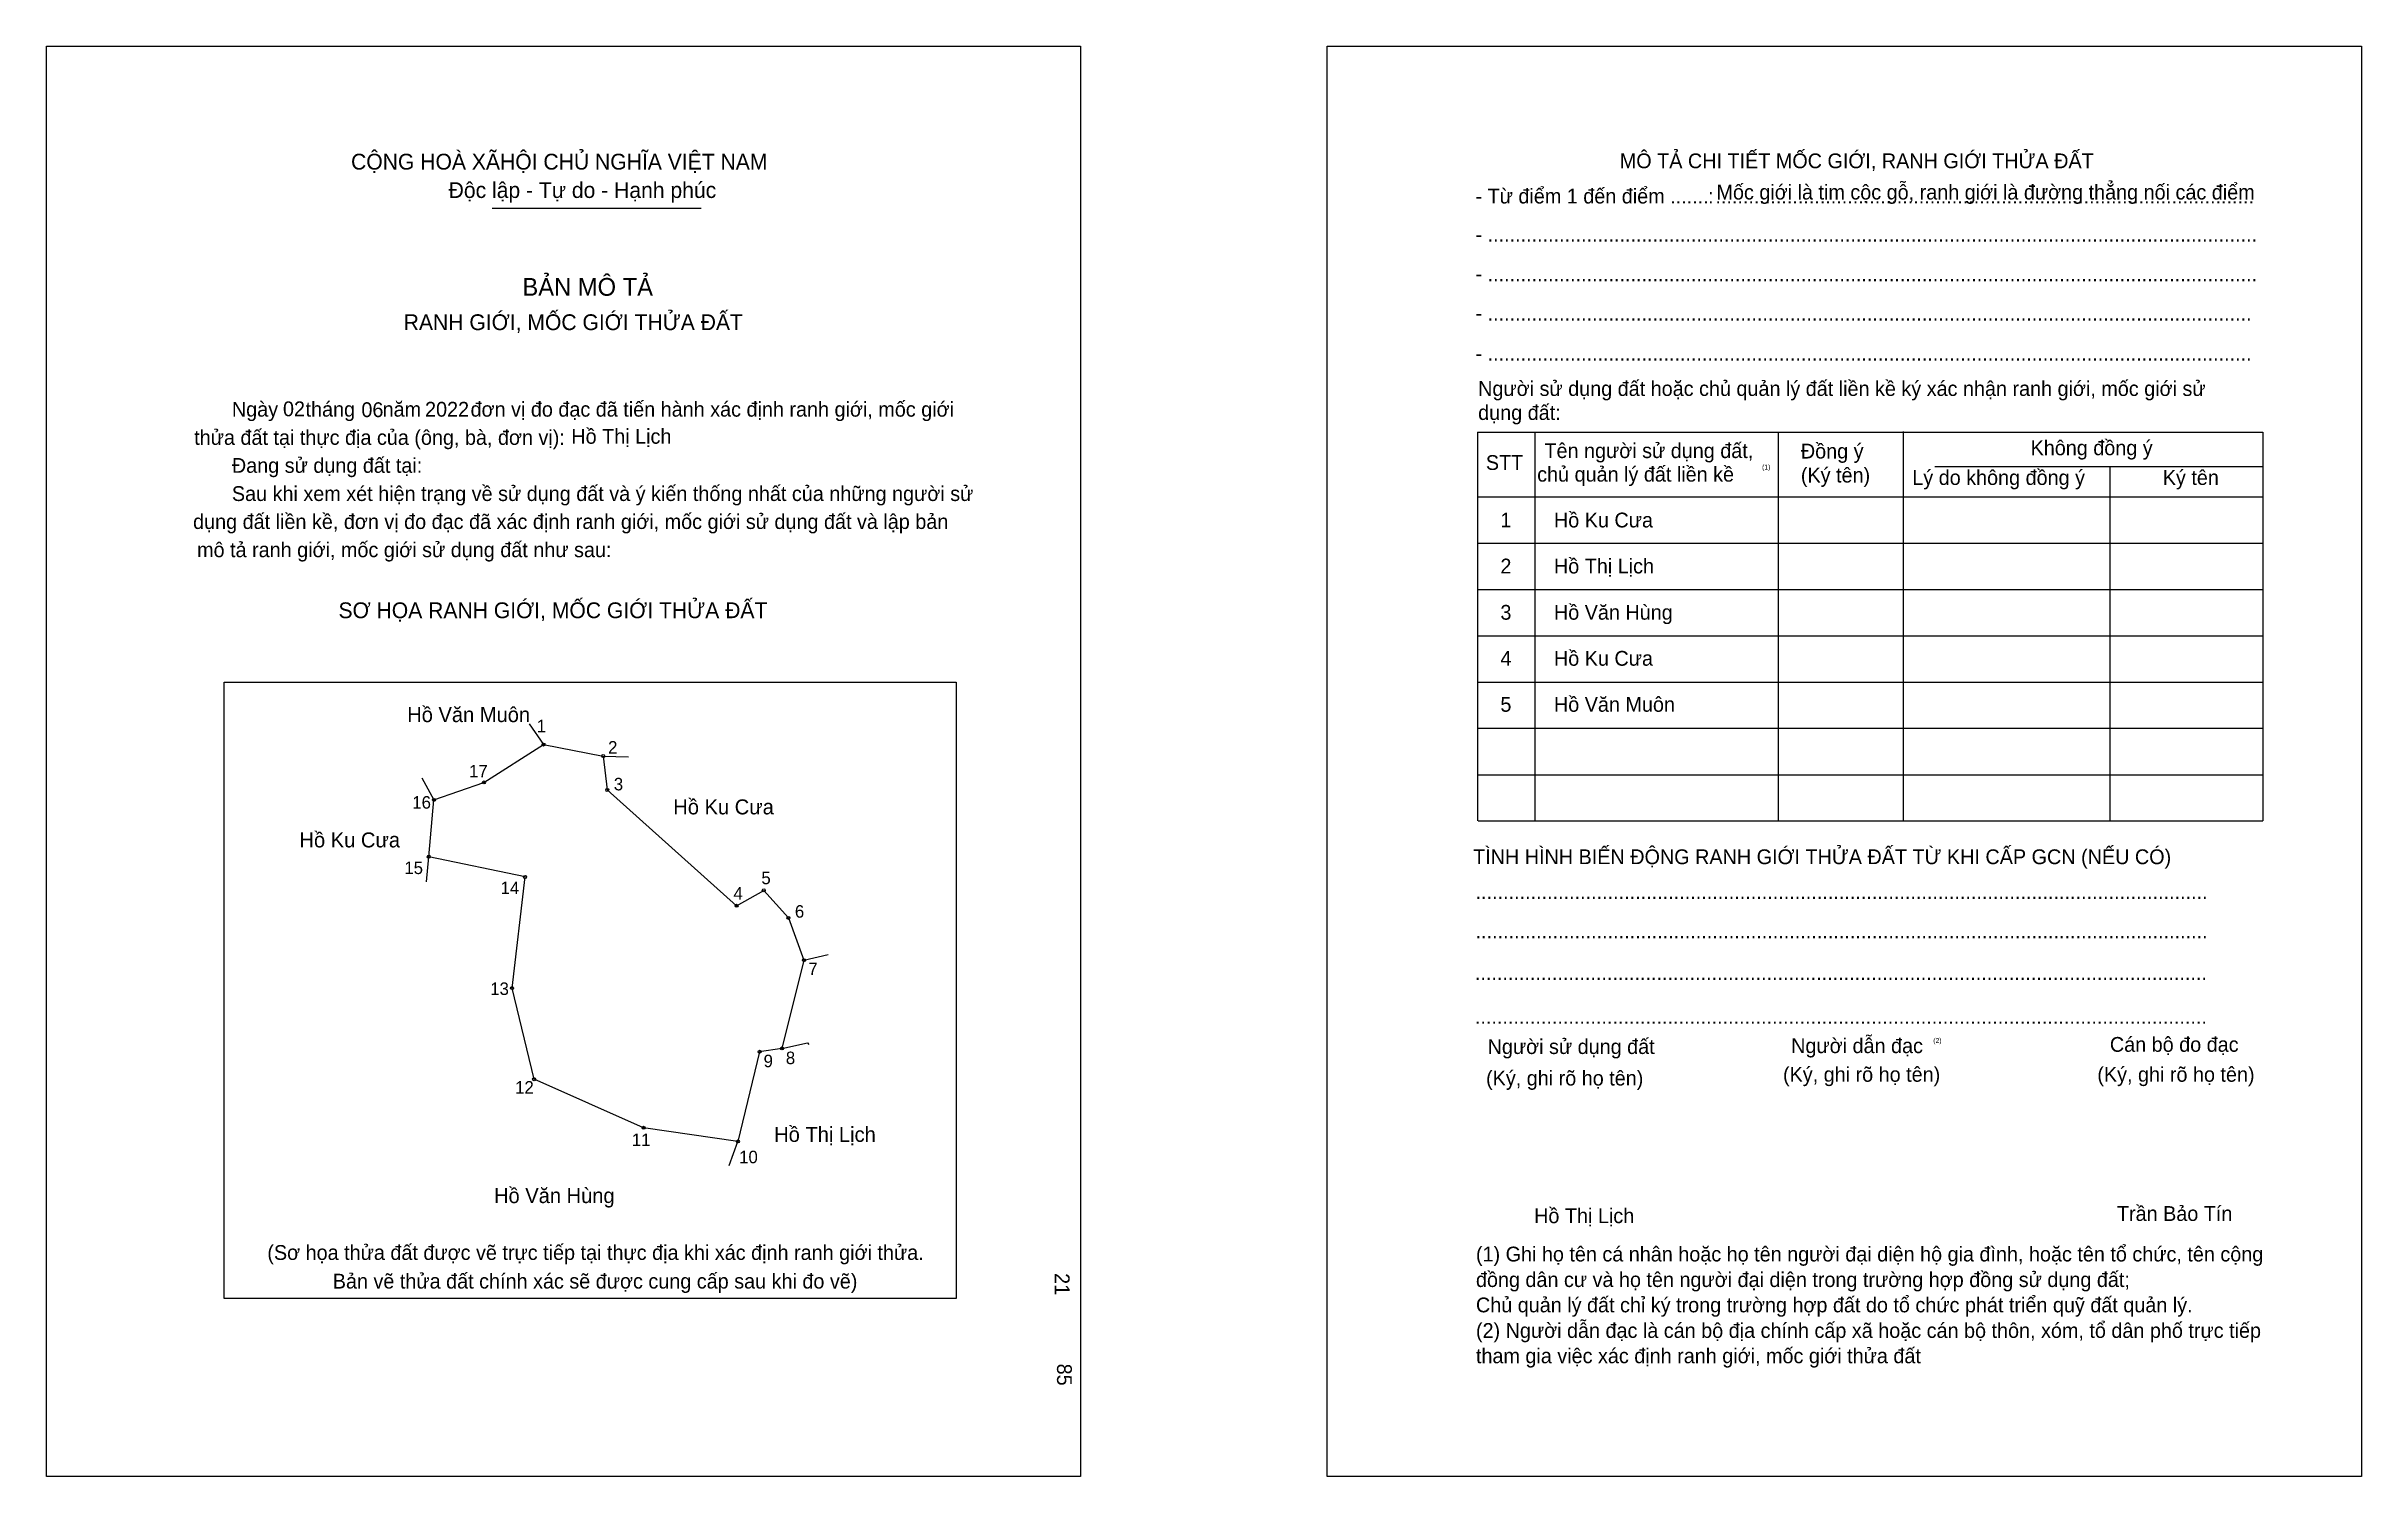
# Model space of a CAD drawing. Extents: x 546462 to 547513, y 1825933 to 1826582.
import ezdxf

# ---------------------------------------------------------------- set-up
doc = ezdxf.new("R2010")
doc.units = 0
for name, color, linetype in [('bmtKhungInTrang1', 7, 'Continuous'), ('bmtKhungInTrang2', 7, 'Continuous'), ('bmtNoiDung', 7, 'Continuous'), ('bmtTemplate', 7, 'Continuous'), ('CanhThua', 7, 'Continuous'), ('MocDinhThua', 7, 'Continuous'), ('RauThua', 7, 'Continuous'), ('SoHieuDinhThua', 7, 'Continuous'), ('TenChuLanCan', 7, 'Continuous')]:
    doc.layers.add(name, color=color, linetype=linetype)

msp = doc.modelspace()

# ---------------------------------------------------------------- linework, layer by layer
at = {"layer": 'bmtKhungInTrang1'}
msp.add_lwpolyline([(546461.6, 1826582.4), (546931.1, 1826582.4), (546931.1, 1825932.9), (546461.6, 1825932.9)], close=True, dxfattribs=at)
at = {"layer": 'bmtKhungInTrang2'}
msp.add_lwpolyline([(547043.1, 1826582.4), (547512.7, 1826582.4), (547512.7, 1825932.9), (547043.1, 1825932.9)], close=True, dxfattribs=at)
at = {"layer": 'bmtTemplate'}
for p, q in [((546663.9, 1826508.8), (546758.9, 1826508.8)), ((547137.3, 1826407.2), (547137.3, 1826230.6)), ((547247.8, 1826407.2), (547247.8, 1826230.6)), ((547304.6, 1826407.4), (547304.6, 1826230.6)), ((547467.8, 1826407.2), (547467.8, 1826230.6)), ((547319, 1826391.6), (547467.8, 1826391.6)), ((547111.6, 1826377.8), (547467.8, 1826377.8)), ((547111.6, 1826356.7), (547467.8, 1826356.7)), ((547111.6, 1826335.7), (547467.8, 1826335.7)), ((547111.6, 1826314.7), (547467.8, 1826314.7)), ((547111.6, 1826293.7), (547467.8, 1826293.7)), ((547111.6, 1826272.7), (547467.8, 1826272.7)), ((547111.6, 1826251.6), (547467.8, 1826251.6)), ((547111.6, 1826230.6), (547467.8, 1826230.6))]:
    msp.add_line(p, q, dxfattribs=at)
for points in [[(547111.3, 1826407.2), (547467.8, 1826407.2)], [(547111.3, 1826407.2), (547111.3, 1826230.6)], [(547398.4, 1826391.4), (547398.4, 1826230.6)]]:
    msp.add_lwpolyline(points, dxfattribs=at)
msp.add_lwpolyline([(546542.3, 1826013.8), (546542.3, 1826293.7), (546874.6, 1826293.7), (546874.6, 1826013.8)], close=True, dxfattribs=at)
at = {"layer": 'CanhThua'}
for p, q in [((546660.2, 1826248.1), (546687.3, 1826265.3)), ((546687.3, 1826265.3), (546714.4, 1826260.1)), ((546714.4, 1826260.1), (546716.2, 1826244.7)), ((546635.2, 1826214.4), (546637.5, 1826240.2)), ((546637.5, 1826240.2), (546660.2, 1826248.1)), ((546716.2, 1826244.7), (546774.9, 1826192.1)), ((546678.9, 1826205.2), (546635.2, 1826214.4)), ((546673, 1826154.7), (546678.9, 1826205.2)), ((546774.9, 1826192.1), (546787.3, 1826199.1)), ((546787.3, 1826199.1), (546798.5, 1826186.6)), ((546798.5, 1826186.6), (546805.5, 1826167.4)), ((546805.5, 1826167.4), (546795.5, 1826127.3)), ((546683, 1826113.3), (546673, 1826154.7)), ((546785.4, 1826125.8), (546775.5, 1826085.1)), ((546795.5, 1826127.3), (546785.4, 1826125.8)), ((546732.7, 1826091.3), (546683, 1826113.3)), ((546775.5, 1826085.1), (546732.7, 1826091.3))]:
    msp.add_line(p, q, dxfattribs=at)
at = {"layer": 'MocDinhThua'}
for centre in [(546687.3, 1826265.3), (546714.4, 1826260.1), (546637.5, 1826240.2), (546660.2, 1826248.1), (546716.2, 1826244.7), (546635.2, 1826214.4), (546678.9, 1826205.2), (546787.3, 1826199.1), (546774.9, 1826192.1), (546798.5, 1826186.6), (546805.5, 1826167.4), (546673, 1826154.7), (546785.4, 1826125.8), (546795.5, 1826127.3), (546683, 1826113.3), (546732.7, 1826091.3), (546775.5, 1826085.1)]:
    msp.add_circle(centre, 0.682, dxfattribs=at)
at = {"layer": 'RauThua'}
for p, q in [((546680.8, 1826274.7), (546687.3, 1826265.3)), ((546714.4, 1826260.1), (546725.9, 1826259.8)), ((546632.1, 1826250.2), (546637.5, 1826240.2)), ((546634.2, 1826203), (546635.2, 1826214.4)), ((546805.5, 1826167.4), (546816.5, 1826170)), ((546795.5, 1826127.3), (546807.1, 1826129.9)), ((546807.1, 1826129.9), (546807.7, 1826129.1)), ((546771.5, 1826074.2), (546775.5, 1826085.1))]:
    msp.add_line(p, q, dxfattribs=at)

# ---------------------------------------------------------------- texts
at = {"layer": 'bmtNoiDung'}
for s, height, p in [('02', 6.72, (546569, 1826414.4)), ('06', 6.72, (546604.6, 1826414)), ('2022', 6.72, (546633.5, 1826414.2)), ('Hồ Thị Lịch', 6.719, (546699.9, 1826401.9)), ('1', 6.72, (547121.7, 1826363.9)), ('Hồ Ku Cưa ', 6.72, (547146, 1826363.9)), ('2', 6.72, (547121.7, 1826343)), ('Hồ Thị Lịch ', 6.719, (547146, 1826343)), ('3', 6.72, (547121.7, 1826322)), ('Hồ Văn Hùng ', 6.719, (547146, 1826322)), ('4', 6.72, (547121.7, 1826301.1)), ('Hồ Ku Cưa ', 6.72, (547146, 1826301.1)), ('5', 6.72, (547121.7, 1826280.2)), ('Hồ Văn Muôn ', 6.719, (547146, 1826280.2)), ('Hồ Thị Lịch', 6.719, (547137, 1826048))]:
    msp.add_text(s, height=height, dxfattribs=at).set_placement(p)
for s, p in [('21', (546919.4, 1826025.3)), ('85', (546920.4, 1825984.2))]:
    msp.add_text(s, height=6.72, rotation=270, dxfattribs=at).set_placement(p)
at = {"layer": 'bmtTemplate'}
for s, height, p in [('CỘNG HOÀ XÃHỘI CHỦ NGHĨA VIỆT NAM', 7.167, (546599.9, 1826526.4)), ('MÔ TẢ CHI TIẾT MỐC GIỚI, RANH GIỚI THỬA ĐẤT', 6.716, (547175.9, 1826527)), ('Độc lập - Tự do - Hạnh phúc', 7.167, (546644.2, 1826513.5)), ('- Từ điểm 1 đến điểm .......', 6.716, (547110.4, 1826511)), (':', 6.72, (547216, 1826511)), ('Mốc giới là tim cộc gỗ, ranh giới là đường thẳng nối các điểm', 6.716, (547219.8, 1826512.8)), ('..................................................................................................', 6.716, (547219.3, 1826511)), ('- ............................................................................................................................................', 6.7164, (547110.4, 1826493.6)), ('BẢN MÔ TẢ', 8.06, (546677.7, 1826469.1)), ('- ............................................................................................................................................', 6.7164, (547110.4, 1826475.7)), ('RANH GIỚI, MỐC GIỚI THỬA ĐẤT', 7.167, (546623.8, 1826453.5)), ('- ...........................................................................................................................................', 6.7164, (547110.4, 1826457.8)), ('- ...........................................................................................................................................', 6.7164, (547110.4, 1826439.6)), ('Người sử dụng đất hoặc chủ quản lý đất liền kề ký xác nhận ranh giới, mốc giới sử', 6.716, (547111.6, 1826423.6)), ('Ngày     tháng     năm         đơn vị đo đạc đã tiến hành xác định ranh giới, mốc giới ', 6.719, (546545.8, 1826414.2)), ('dụng đất:', 6.72, (547111.6, 1826412.7)), ('thửa đất tại thực địa của (ông, bà, đơn vị):', 6.719, (546528.7, 1826401.4)), ('Tên người sử dụng đất,', 6.716, (547141.7, 1826395.4)), ('Đồng ý', 6.72, (547258.1, 1826395.2)), ('Không đồng ý', 6.716, (547362.4, 1826396.7)), ('Đang sử dụng đất tại:', 6.719, (546545.8, 1826388.7)), ('STT', 6.72, (547115.1, 1826390)), ('chủ quản lý đất liền kề', 6.716, (547138.4, 1826384.7)), ('(1)', 2.24, (547240.5, 1826390.2)), ('(Ký tên)', 6.72, (547258.1, 1826384.3)), ('Lý do không đồng ý', 6.716, (547308.7, 1826383.2)), ('Ký tên', 6.72, (547422.4, 1826383.2)), ('Sau khi xem xét hiện trạng về sử dụng đất và ý kiến thống nhất của những người sử ', 6.719, (546545.8, 1826375.9)), ('dụng đất liền kề, đơn vị đo đạc đã xác định ranh giới, mốc giới sử dụng đất và lập bản', 6.719, (546528.2, 1826363.2)), ('mô tả ranh giới, mốc giới sử dụng đất như sau:', 6.719, (546530, 1826350.4)), ('SƠ HỌA RANH GIỚI, MỐC GIỚI THỬA ĐẤT', 7.167, (546594.2, 1826322.7)), ('TÌNH HÌNH BIẾN ĐỘNG RANH GIỚI THỬA ĐẤT TỪ KHI CẤP GCN (NẾU CÓ)', 6.716, (547109.3, 1826211)), ('.....................................................................................................................................', 6.7265, (547110.4, 1826195.2)), ('.....................................................................................................................................', 6.7265, (547110.4, 1826177.3)), ('.....................................................................................................................................', 6.7265, (547110.1, 1826158.4)), ('.....................................................................................................................................', 6.7265, (547110.1, 1826138.5)), ('Người sử dụng đất', 6.716, (547115.9, 1826124.8)), ('Người dẫn đạc', 6.716, (547253.7, 1826125.2)), ('(2)', 2.24, (547318.2, 1826129.8)), ('Cán bộ đo đạc', 6.716, (547398.4, 1826125.8)), ('(Ký, ghi rõ họ tên)', 6.716, (547115.2, 1826110.5)), ('(Ký, ghi rõ họ tên)', 6.716, (547250, 1826112.2)), ('(Ký, ghi rõ họ tên)', 6.716, (547392.7, 1826112.2)), ('Trần Bảo Tín', 6.716, (547401.6, 1826049)), ('(Sơ họa thửa đất được vẽ trực tiếp tại thực địa khi xác định ranh giới thửa.', 6.719, (546561.9, 1826031.3)), ('(1) Ghi họ tên cá nhân hoặc họ tên người đại diện hộ gia đình, hoặc tên tổ chức, tên cộng', 6.716, (547110.6, 1826030.6)), ('Bản vẽ thửa đất chính xác sẽ được cung cấp sau khi đo vẽ)', 6.719, (546591.6, 1826018.3)), ('đồng dân cư và họ tên người đại diện trong trường hợp đồng sử dụng đất;', 6.716, (547110.6, 1826019)), ('Chủ quản lý đất chỉ ký trong trường hợp đất do tổ chức phát triển quỹ đất quản lý.', 6.716, (547110.6, 1826007.5)), ('(2) Người dẫn đạc là cán bộ địa chính cấp xã hoặc cán bộ thôn, xóm, tổ dân phố trực tiếp', 6.716, (547110.6, 1825995.9)), ('tham gia việc xác định ranh giới, mốc giới thửa đất', 6.716, (547110.6, 1825984.4))]:
    msp.add_text(s, height=height, dxfattribs=at).set_placement(p)
at = {"layer": 'SoHieuDinhThua'}
for s, p in [('1', (546684.2, 1826270.9)), ('2', (546716.6, 1826261.2)), ('17', (546653.5, 1826250.4)), ('3', (546719.2, 1826244.5)), ('16', (546627.7, 1826236.2)), ('15', (546624.1, 1826206.5)), ('14', (546667.8, 1826197.4)), ('4', (546773.5, 1826194.9)), ('5', (546786.2, 1826201.9)), ('6', (546801.4, 1826186.7)), ('7', (546807.5, 1826160.6)), ('13', (546663.1, 1826151.6)), ('9', (546787.2, 1826118.8)), ('8', (546797.3, 1826120.2)), ('12', (546674.4, 1826106.8)), ('11', (546727.4, 1826083)), ('10', (546776.1, 1826075.2))]:
    msp.add_text(s, height=5.69, dxfattribs=at).set_placement(p)
at = {"layer": 'TenChuLanCan'}
for s, height, p in [('Hồ Văn Muôn', 6.822, (546625.4, 1826275.5)), ('Hồ Ku Cưa', 6.82, (546746.2, 1826233.6)), ('Hồ Ku Cưa', 6.82, (546576.5, 1826218.6)), ('Hồ Thị Lịch', 6.822, (546792, 1826084.9)), ('Hồ Văn Hùng', 6.822, (546664.8, 1826057.1))]:
    msp.add_text(s, height=height, dxfattribs=at).set_placement(p)

doc.saveas('drawing.dxf')
